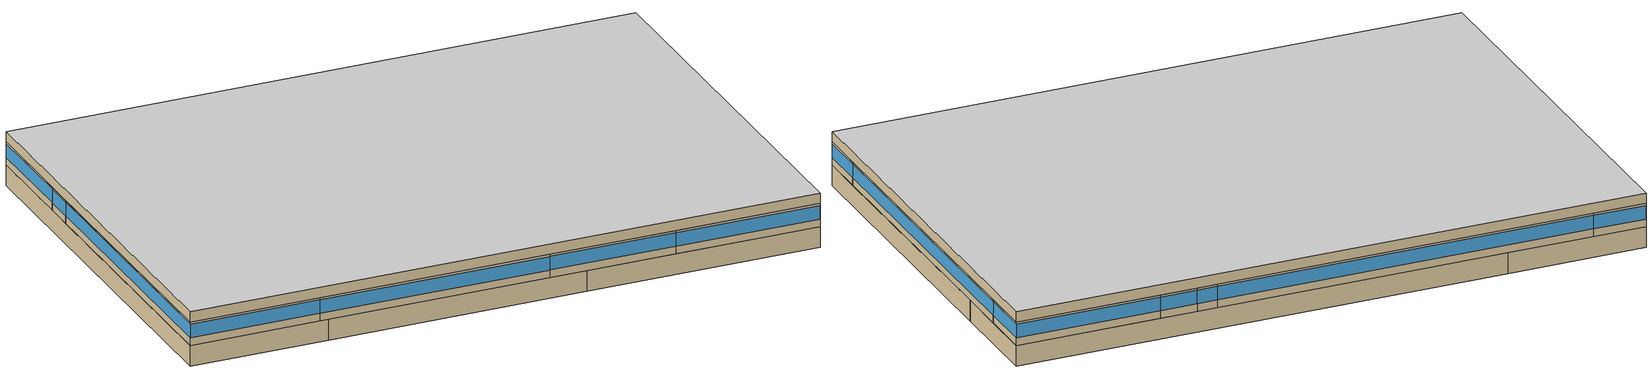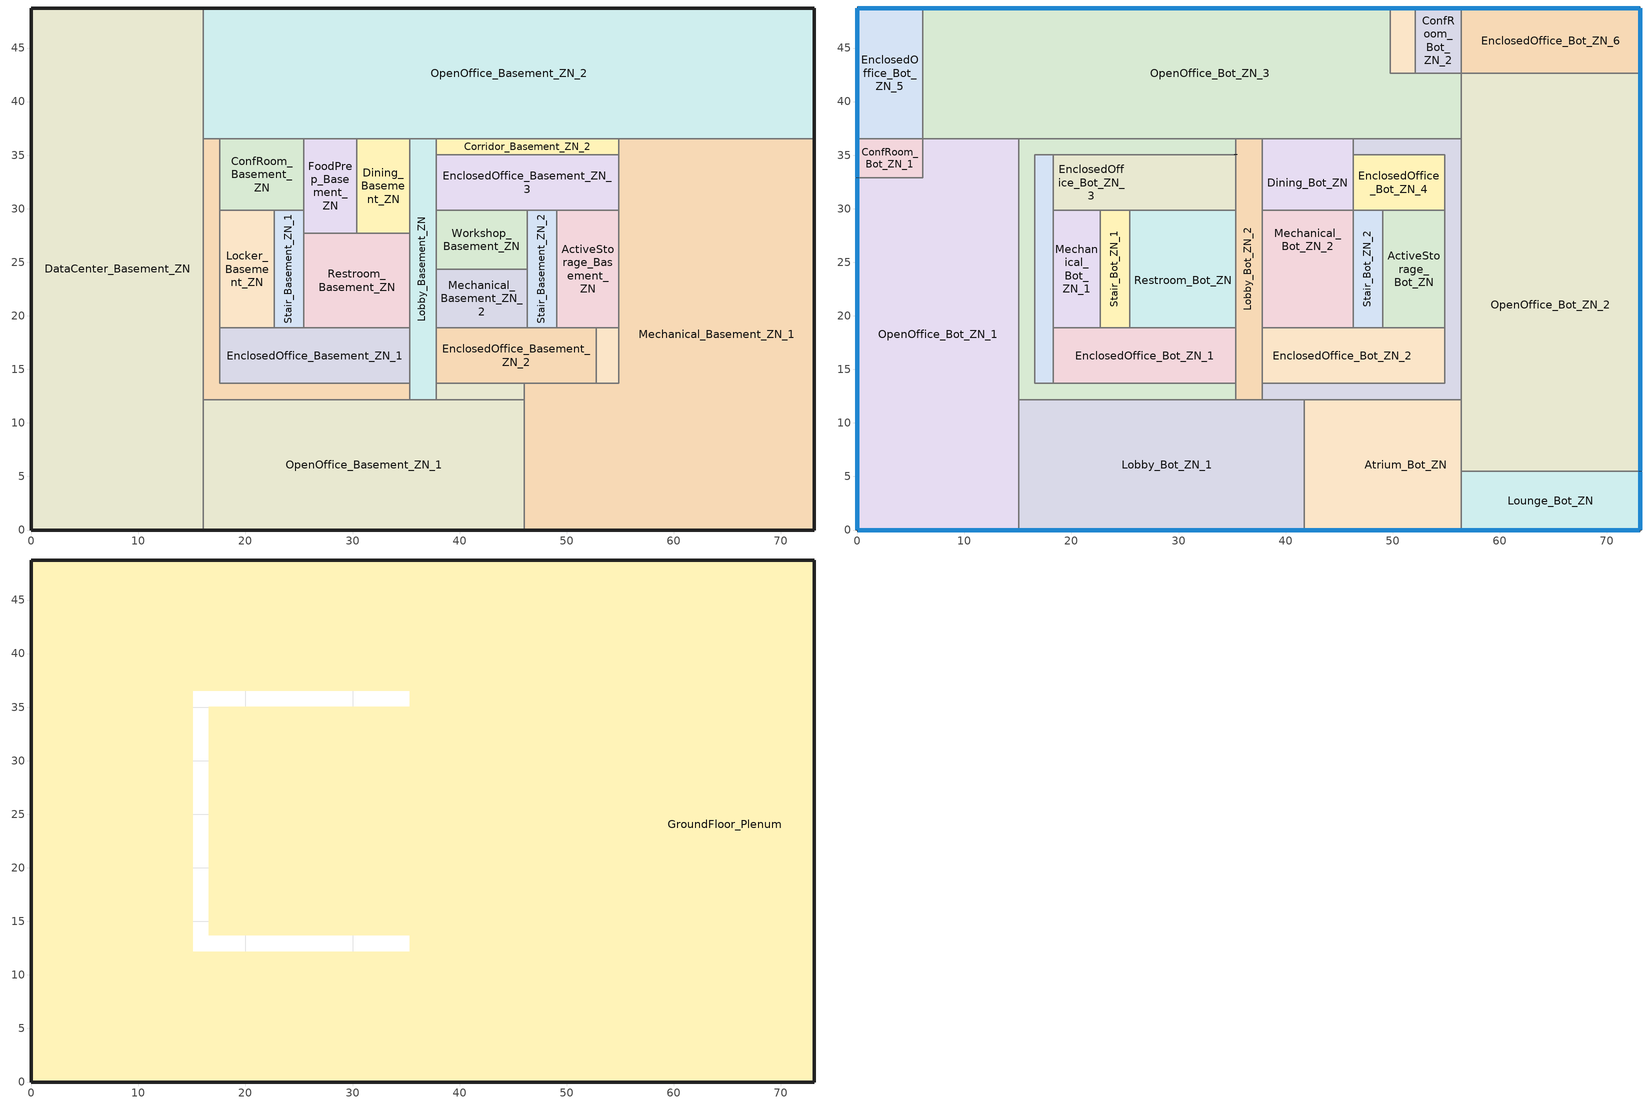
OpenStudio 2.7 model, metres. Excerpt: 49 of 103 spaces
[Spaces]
OpenOffice_Basement_ZN_1
 floor ground: 46.04,12.16 46.04,0 16.08,0 16.08,12.16 z-2.44
 wall othersidecoefficients: 16.08,0 46.04,0 z-2.44:0
 wall to DataCenter_Basement_ZN: 16.08,12.16 16.08,0 z-2.44:0
 wall to Corridor_Basement_ZN_1: 35.36,12.16 16.08,12.16 z-2.44:0
 wall to Mechanical_Basement_ZN_1: 46.04,0 46.04,12.16 z-2.44:0
 wall to Corridor_Basement_ZN_3: 46.04,12.16 37.8,12.16 z-2.44:0
 wall to Lobby_Basement_ZN: 37.8,12.16 35.36,12.16 z-2.44:0
Corridor_Basement_ZN_1
 floor ground: 17.6,36.55 17.6,13.69 35.36,13.69 35.36,12.16 16.08,12.16 16.08,36.55 z-2.44
 wall to OpenOffice_Basement_ZN_2: 17.6,36.55 16.08,36.55 z-2.44:0
 wall to DataCenter_Basement_ZN: 16.08,36.55 16.08,12.16 z-2.44:0
 wall to Lobby_Basement_ZN: 35.36,12.16 35.36,13.69 z-2.44:0
 wall to EnclosedOffice_Basement_ZN_1: 35.36,13.69 17.6,13.69 17.6,18.87 z-2.44:0
 wall to Locker_Basement_ZN: 17.6,18.87 17.6,29.84 z-2.44:0
 wall to ConfRoom_Basement_ZN: 17.6,29.84 17.6,36.55 z-2.44:0
EnclosedOffice_Basement_ZN_1
 floor ground: 35.36,18.87 35.36,13.69 17.6,13.69 17.6,18.87 z-2.44
 wall to Lobby_Basement_ZN: 35.36,13.69 35.36,18.87 z-2.44:0
 wall to Restroom_Basement_ZN: 35.36,18.87 25.45,18.87 z-2.44:0
 wall to Stair_Basement_ZN_1: 25.45,18.87 22.71,18.87 z-2.44:0
 wall to Locker_Basement_ZN: 22.71,18.87 17.6,18.87 z-2.44:0
Locker_Basement_ZN
 floor ground: 22.71,29.84 22.71,18.87 17.6,18.87 17.6,29.84 z-2.44
 wall to Stair_Basement_ZN_1: 22.71,18.87 22.71,29.84 z-2.44:0
 wall to ConfRoom_Basement_ZN: 22.71,29.84 17.6,29.84 z-2.44:0
ConfRoom_Basement_ZN
 floor ground: 25.45,36.55 25.45,29.84 17.6,29.84 17.6,36.55 z-2.44
 wall to OpenOffice_Basement_ZN_2: 25.45,36.55 17.6,36.55 z-2.44:0
 wall to FoodPrep_Basement_ZN: 25.45,29.84 25.45,36.55 z-2.44:0
 wall to Stair_Basement_ZN_1: 22.71,29.84 25.45,29.84 z-2.44:0
Stair_Basement_ZN_1
 floor ground: 25.45,29.84 25.45,18.87 22.71,18.87 22.71,29.84 z-2.44
 wall to FoodPrep_Basement_ZN: 25.45,27.71 25.45,29.84 z-2.44:0
 wall to Restroom_Basement_ZN: 25.45,18.87 25.45,27.71 z-2.44:0
Restroom_Basement_ZN
 floor ground: 35.36,27.71 35.36,18.87 25.45,18.87 25.45,27.71 z-2.44
 wall to FoodPrep_Basement_ZN: 30.4,27.71 25.45,27.71 z-2.44:0
 wall to Lobby_Basement_ZN: 35.36,18.87 35.36,27.71 z-2.44:0
 wall to Dining_Basement_ZN: 35.36,27.71 30.4,27.71 z-2.44:0
FoodPrep_Basement_ZN
 floor ground: 30.4,36.55 30.4,27.71 25.45,27.71 25.45,36.55 z-2.44
 wall to OpenOffice_Basement_ZN_2: 30.4,36.55 25.45,36.55 z-2.44:0
 wall to Dining_Basement_ZN: 30.4,27.71 30.4,36.55 z-2.44:0
Dining_Basement_ZN
 floor ground: 35.36,36.55 35.36,27.71 30.4,27.71 30.4,36.55 z-2.44
 wall to Lobby_Basement_ZN: 35.36,27.71 35.36,36.55 z-2.44:0
 wall to OpenOffice_Basement_ZN_2: 35.36,36.55 30.4,36.55 z-2.44:0
Lobby_Basement_ZN
 floor ground: 37.8,36.55 37.8,12.16 35.36,12.16 35.36,36.55 z-2.44
 wall to Corridor_Basement_ZN_2: 37.8,35.02 37.8,36.55 z-2.44:0
 wall to OpenOffice_Basement_ZN_2: 37.8,36.55 35.36,36.55 z-2.44:0
 wall to EnclosedOffice_Basement_ZN_3: 37.8,29.84 37.8,35.02 z-2.44:0
 wall to Mechanical_Basement_ZN_2: 37.8,18.87 37.8,24.35 z-2.44:0
 wall to Corridor_Basement_ZN_3: 37.8,12.16 37.8,13.69 z-2.44:0
 wall to EnclosedOffice_Basement_ZN_2: 37.8,13.69 37.8,18.87 z-2.44:0
 wall to Workshop_Basement_ZN: 37.8,24.35 37.8,29.84 z-2.44:0
Corridor_Basement_ZN_3
 floor ground: 46.04,13.69 46.04,12.16 37.8,12.16 37.8,13.69 z-2.44
 wall to Mechanical_Basement_ZN_1: 46.04,12.16 46.04,13.69 z-2.44:0
 wall to EnclosedOffice_Basement_ZN_2: 46.04,13.69 37.8,13.69 z-2.44:0
EnclosedOffice_Basement_ZN_2
 floor ground: 52.73,18.87 52.73,13.69 37.8,13.69 37.8,18.87 z-2.44
 wall to ActiveStorage_Basement_ZN: 52.73,18.87 49.07,18.87 z-2.44:0
 wall to Classroom_Basement_ZN: 52.73,13.69 52.73,18.87 z-2.44:0
 wall to Mechanical_Basement_ZN_1: 46.04,13.69 52.73,13.69 z-2.44:0
 wall to Stair_Basement_ZN_2: 49.07,18.87 46.33,18.87 z-2.44:0
 wall to Mechanical_Basement_ZN_2: 46.33,18.87 37.8,18.87 z-2.44:0
Mechanical_Basement_ZN_2
 floor ground: 46.33,24.35 46.33,18.87 37.8,18.87 37.8,24.35 z-2.44
 wall to Workshop_Basement_ZN: 46.33,24.35 37.8,24.35 z-2.44:0
 wall to Stair_Basement_ZN_2: 46.33,18.87 46.33,24.35 z-2.44:0
Classroom_Basement_ZN
 floor ground: 54.86,18.87 54.86,13.69 52.73,13.69 52.73,18.87 z-2.44
 wall to Mechanical_Basement_ZN_1: 52.73,13.69 54.86,13.69 54.86,18.87 z-2.44:0
 wall to ActiveStorage_Basement_ZN: 54.86,18.87 52.73,18.87 z-2.44:0
Workshop_Basement_ZN
 floor ground: 46.33,29.84 46.33,24.35 37.8,24.35 37.8,29.84 z-2.44
 wall to EnclosedOffice_Basement_ZN_3: 46.33,29.84 37.8,29.84 z-2.44:0
 wall to Stair_Basement_ZN_2: 46.33,24.35 46.33,29.84 z-2.44:0
Stair_Basement_ZN_2
 floor ground: 49.07,29.84 49.07,18.87 46.33,18.87 46.33,29.84 z-2.44
 wall to ActiveStorage_Basement_ZN: 49.07,18.87 49.07,29.84 z-2.44:0
 wall to EnclosedOffice_Basement_ZN_3: 49.07,29.84 46.33,29.84 z-2.44:0
ActiveStorage_Basement_ZN
 floor ground: 54.86,29.84 54.86,18.87 49.07,18.87 49.07,29.84 z-2.44
 wall to EnclosedOffice_Basement_ZN_3: 54.86,29.84 49.07,29.84 z-2.44:0
 wall to Mechanical_Basement_ZN_1: 54.86,18.87 54.86,29.84 z-2.44:0
EnclosedOffice_Basement_ZN_3
 floor ground: 54.86,35.02 54.86,29.84 37.8,29.84 37.8,35.02 z-2.44
 wall to Mechanical_Basement_ZN_1: 54.86,29.84 54.86,35.02 z-2.44:0
 wall to Corridor_Basement_ZN_2: 54.86,35.02 37.8,35.02 z-2.44:0
Corridor_Basement_ZN_2
 floor ground: 54.86,36.55 54.86,35.02 37.8,35.02 37.8,36.55 z-2.44
 wall to Mechanical_Basement_ZN_1: 54.86,35.02 54.86,36.55 z-2.44:0
 wall to OpenOffice_Basement_ZN_2: 54.86,36.55 37.8,36.55 z-2.44:0
OpenOffice_Basement_ZN_2
 floor ground: 73.11,48.74 73.11,36.55 16.08,36.55 16.08,48.74 z-2.44
 wall to DataCenter_Basement_ZN: 16.08,48.74 16.08,36.55 z-2.44:0
 wall othersidecoefficients: 73.11,36.55 73.11,48.74 16.08,48.74 z-2.44:0
 wall to Mechanical_Basement_ZN_1: 54.86,36.55 73.11,36.55 z-2.44:0
DataCenter_Basement_ZN
 floor ground: 16.08,48.74 16.08,0 0,0 0,48.74 z-2.44
 wall othersidecoefficients: 16.08,48.74 0,48.74 0,0 16.08,0 z-2.44:0
Mechanical_Basement_ZN_1
 floor ground: 73.11,36.55 73.11,0 46.04,0 46.04,13.69 54.86,13.69 54.86,36.55 z-2.44
 wall othersidecoefficients: 46.04,0 73.11,0 73.11,36.55 z-2.44:0
Lobby_Bot_ZN_1
 floor to DataCenter_Basement_ZN: 16.08,12.16 16.08,0 15.06,0 15.06,12.16 z0
 floor to OpenOffice_Basement_ZN_1: 41.76,12.16 41.76,0 16.08,0 16.08,12.16 z0
 wall outside: 15.06,0 41.76,0 z0:2.74
 wall to Lobby_Bot_ZN_2: 37.8,12.16 35.36,12.16 z0:2.74
 wall to OpenOffice_Bot_ZN_1: 15.06,12.16 15.06,0 z0:2.74
 wall to Atrium_Bot_ZN: 41.76,0 41.76,12.16 z0:2.74
 wall to Corridor_Bot_ZN_1: 35.36,12.16 15.06,12.16 z0:2.74
 wall to Corridor_Bot_ZN_2: 41.76,12.16 37.8,12.16 z0:2.74
 window: 15.08,0 41.73,0 z0.91:2.5
Atrium_Bot_ZN
 floor to Mechanical_Basement_ZN_1: 56.39,12.16 56.39,0 46.04,0 46.04,12.16 z0
 floor to OpenOffice_Basement_ZN_1: 46.04,12.16 46.04,0 41.76,0 41.76,12.16 z0
 wall outside: 41.76,0 56.39,0 z0:2.74
 wall to Corridor_Bot_ZN_2: 56.39,12.16 41.76,12.16 z0:2.74
 wall to OpenOffice_Bot_ZN_2: 56.39,5.49 56.39,12.16 z0:2.74
 wall to Lounge_Bot_ZN: 56.39,0 56.39,5.49 z0:2.74
 window: 41.78,0 56.36,0 z0.91:2.5
Corridor_Bot_ZN_1
 floor to Dining_Basement_ZN: 35.36,36.55 35.36,35.02 30.4,35.02 30.4,36.55 z0
 floor to FoodPrep_Basement_ZN: 30.4,36.55 30.4,35.02 25.45,35.02 25.45,36.55 z0
 floor to DataCenter_Basement_ZN: 16.08,36.55 16.08,12.16 15.06,12.16 15.06,36.55 z0
 floor to ConfRoom_Basement_ZN: 25.45,36.55 25.45,35.02 17.6,35.02 17.6,36.55 z0
 floor to Corridor_Basement_ZN_1: 17.6,36.55 17.6,35.02 16.58,35.02 16.58,13.69 35.36,13.69 35.36,12.16 16.08,12.16 16.08,36.55 z0
 wall to Lobby_Bot_ZN_2: 35.36,35.02 35.36,36.55 / 35.36,12.16 35.36,13.69 z0:2.74
 wall to OpenOffice_Bot_ZN_3: 35.36,36.55 15.06,36.55 z0:2.74
 wall to OpenOffice_Bot_ZN_1: 15.06,36.55 15.06,12.16 z0:2.74
 wall to Datacenter_Bot_ZN: 18.29,13.69 16.58,13.69 16.58,35.02 18.29,35.02 z0:2.74
 wall to EnclosedOffice_Bot_ZN_3: 18.29,35.02 35.36,35.02 z0:2.74
 wall to EnclosedOffice_Bot_ZN_1: 35.36,13.69 18.29,13.69 z0:2.74
 ceiling to GroundFloor_Plenum: 35.36,12.16 35.36,13.69 16.58,13.69 16.58,35.02 35.36,35.02 35.36,36.55 15.06,36.55 15.06,12.16 z2.74
Datacenter_Bot_ZN
 floor to Locker_Basement_ZN: 18.29,29.84 18.29,18.87 17.6,18.87 17.6,29.84 z0
 floor to ConfRoom_Basement_ZN: 18.29,35.02 18.29,29.84 17.6,29.84 17.6,35.02 z0
 floor to EnclosedOffice_Basement_ZN_1: 18.29,18.87 18.29,13.69 17.6,13.69 17.6,18.87 z0
 floor to Corridor_Basement_ZN_1: 17.6,35.02 17.6,13.69 16.58,13.69 16.58,35.02 z0
 wall to EnclosedOffice_Bot_ZN_1: 18.29,13.69 18.29,18.87 z0:2.74
 wall to EnclosedOffice_Bot_ZN_3: 18.29,29.84 18.29,35.02 z0:2.74
 wall to Mechanical_Bot_ZN_1: 18.29,18.87 18.29,29.84 z0:2.74
EnclosedOffice_Bot_ZN_1
 floor to EnclosedOffice_Basement_ZN_1: 35.36,18.87 35.36,13.69 18.29,13.69 18.29,18.87 z0
 wall to Lobby_Bot_ZN_2: 35.36,13.69 35.36,18.87 z0:2.74
 wall to Stair_Bot_ZN_1: 25.45,18.87 22.71,18.87 z0:2.74
 wall to Mechanical_Bot_ZN_1: 22.71,18.87 18.29,18.87 z0:2.74
 wall to Restroom_Bot_ZN: 35.36,18.87 25.45,18.87 z0:2.74
Mechanical_Bot_ZN_1
 floor to Locker_Basement_ZN: 22.71,29.84 22.71,18.87 18.29,18.87 18.29,29.84 z0
 wall to Stair_Bot_ZN_1: 22.71,18.87 22.71,29.84 z0:2.74
 wall to EnclosedOffice_Bot_ZN_3: 22.71,29.84 18.29,29.84 z0:2.74
Stair_Bot_ZN_1
 floor to Stair_Basement_ZN_1: 25.45,29.84 25.45,18.87 22.71,18.87 22.71,29.84 z0
 wall to Restroom_Bot_ZN: 25.45,18.87 25.45,29.84 z0:2.74
 wall to EnclosedOffice_Bot_ZN_3: 25.45,29.84 22.71,29.84 z0:2.74
Restroom_Bot_ZN
 floor to Restroom_Basement_ZN: 35.36,27.71 35.36,18.87 25.45,18.87 25.45,27.71 z0
 floor to Dining_Basement_ZN: 35.36,29.84 35.36,27.71 30.4,27.71 30.4,29.84 z0
 floor to FoodPrep_Basement_ZN: 30.4,29.84 30.4,27.71 25.45,27.71 25.45,29.84 z0
 wall to EnclosedOffice_Bot_ZN_3: 35.36,29.84 25.45,29.84 z0:2.74
 wall to Lobby_Bot_ZN_2: 35.36,18.87 35.36,29.84 z0:2.74
EnclosedOffice_Bot_ZN_3
 floor to FoodPrep_Basement_ZN: 30.4,35.02 30.4,29.84 25.45,29.84 25.45,35.02 z0
 floor to ConfRoom_Basement_ZN: 25.45,35.02 25.45,29.84 18.29,29.84 18.29,35.02 z0
 floor to Dining_Basement_ZN: 35.36,35.02 35.36,29.84 30.4,29.84 30.4,35.02 z0
 wall to Lobby_Bot_ZN_2: 35.36,29.84 35.36,35.02 z0:2.74
Lobby_Bot_ZN_2
 floor to Lobby_Basement_ZN: 37.8,36.55 37.8,12.16 35.36,12.16 35.36,36.55 z0
 wall outside: 35.36,35.07 35.36,35.02 z0:2.74
 wall to Corridor_Bot_ZN_2: 37.8,12.16 37.8,13.69 z0:2.74
 wall to OpenOffice_Bot_ZN_3: 37.8,36.55 35.36,36.55 z0:2.74
 wall to Dining_Bot_ZN: 37.8,29.84 37.8,36.55 z0:2.74
 wall to EnclosedOffice_Bot_ZN_2: 37.8,13.69 37.8,18.87 z0:2.74
 wall to Mechanical_Bot_ZN_2: 37.8,18.87 37.8,29.84 z0:2.74
Corridor_Bot_ZN_2
 floor to Mechanical_Basement_ZN_1: 56.39,36.55 56.39,12.16 46.04,12.16 46.04,13.69 54.86,13.69 54.86,36.55 z0
 floor to Corridor_Basement_ZN_3: 46.04,13.69 46.04,12.16 37.8,12.16 37.8,13.69 z0
 floor to Corridor_Basement_ZN_2: 54.86,36.55 54.86,35.02 46.33,35.02 46.33,36.55 z0
 wall to OpenOffice_Bot_ZN_2: 56.39,12.16 56.39,36.55 z0:2.74
 wall to OpenOffice_Bot_ZN_3: 56.39,36.55 46.33,36.55 z0:2.74
 wall to ActiveStorage_Bot_ZN: 54.86,29.84 54.86,18.87 z0:2.74
 wall to Dining_Bot_ZN: 46.33,36.55 46.33,35.02 z0:2.74
 wall to EnclosedOffice_Bot_ZN_4: 46.33,35.02 54.86,35.02 54.86,29.84 z0:2.74
 wall to EnclosedOffice_Bot_ZN_2: 54.86,18.87 54.86,13.69 37.8,13.69 z0:2.74
EnclosedOffice_Bot_ZN_2
 floor to EnclosedOffice_Basement_ZN_2: 52.73,18.87 52.73,13.69 37.8,13.69 37.8,18.87 z0
 floor to Classroom_Basement_ZN: 54.86,18.87 54.86,13.69 52.73,13.69 52.73,18.87 z0
 wall to Mechanical_Bot_ZN_2: 46.33,18.87 37.8,18.87 z0:2.74
 wall to Stair_Bot_ZN_2: 49.07,18.87 46.33,18.87 z0:2.74
 wall to ActiveStorage_Bot_ZN: 54.86,18.87 49.07,18.87 z0:2.74
ActiveStorage_Bot_ZN
 floor to ActiveStorage_Basement_ZN: 54.86,29.84 54.86,18.87 49.07,18.87 49.07,29.84 z0
 wall to EnclosedOffice_Bot_ZN_4: 54.86,29.84 49.07,29.84 z0:2.74
 wall to Stair_Bot_ZN_2: 49.07,29.84 49.07,18.87 z0:2.74
Stair_Bot_ZN_2
 floor to Stair_Basement_ZN_2: 49.07,29.84 49.07,18.87 46.33,18.87 46.33,29.84 z0
 wall to EnclosedOffice_Bot_ZN_4: 49.07,29.84 46.33,29.84 z0:2.74
 wall to Mechanical_Bot_ZN_2: 46.33,29.84 46.33,18.87 z0:2.74
Mechanical_Bot_ZN_2
 floor to Workshop_Basement_ZN: 46.33,29.84 46.33,24.35 37.8,24.35 37.8,29.84 z0
 floor to Mechanical_Basement_ZN_2: 46.33,24.35 46.33,18.87 37.8,18.87 37.8,24.35 z0
 wall to Dining_Bot_ZN: 46.33,29.84 37.8,29.84 z0:2.74
Dining_Bot_ZN
 floor to EnclosedOffice_Basement_ZN_3: 46.33,35.02 46.33,29.84 37.8,29.84 37.8,35.02 z0
 floor to Corridor_Basement_ZN_2: 46.33,36.55 46.33,35.02 37.8,35.02 37.8,36.55 z0
 wall to EnclosedOffice_Bot_ZN_4: 46.33,29.84 46.33,35.02 z0:2.74
 wall to OpenOffice_Bot_ZN_3: 46.33,36.55 37.8,36.55 z0:2.74
EnclosedOffice_Bot_ZN_4
 floor to EnclosedOffice_Basement_ZN_3: 54.86,35.02 54.86,29.84 46.33,29.84 46.33,35.02 z0
Lounge_Bot_ZN
 floor to Mechanical_Basement_ZN_1: 73.11,5.49 73.11,0 56.39,0 56.39,5.49 z0
 wall outside: 56.39,0 73.11,0 73.11,5.49 z0:2.74
 wall to OpenOffice_Bot_ZN_2: 73.11,5.49 56.39,5.49 z0:2.74
 window: 56.41,0 73.08,0 / 73.11,0.03 73.11,5.46 z0.91:2.5
OpenOffice_Bot_ZN_2
 floor to OpenOffice_Basement_ZN_2: 73.11,42.64 73.11,36.55 56.39,36.55 56.39,42.64 z0
 floor to Mechanical_Basement_ZN_1: 73.11,36.55 73.11,5.49 56.39,5.49 56.39,36.55 z0
 wall outside: 73.11,5.49 73.11,42.64 z0:2.74
 wall to EnclosedOffice_Bot_ZN_6: 73.11,42.64 56.39,42.64 z0:2.74
 wall to OpenOffice_Bot_ZN_3: 56.39,42.64 56.39,36.55 z0:2.74
 window: 73.11,5.51 73.11,42.62 z0.91:2.5
EnclosedOffice_Bot_ZN_6
 floor to OpenOffice_Basement_ZN_2: 73.11,48.74 73.11,42.64 56.39,42.64 56.39,48.74 z0
 wall outside: 73.11,42.64 73.11,48.74 56.39,48.74 z0:2.74
 wall to ConfRoom_Bot_ZN_2: 56.39,48.74 56.39,42.64 z0:2.74
 window: 73.08,48.74 56.41,48.74 / 73.11,42.67 73.11,48.71 z0.91:2.5
ConfRoom_Bot_ZN_2
 floor to OpenOffice_Basement_ZN_2: 56.39,48.74 56.39,42.64 52.12,42.64 52.12,48.74 z0
 wall outside: 56.39,48.74 52.12,48.74 z0:2.74
 wall to Classroom_Bot_ZN: 52.12,48.74 52.12,42.64 z0:2.74
 wall to OpenOffice_Bot_ZN_3: 52.12,42.64 56.39,42.64 z0:2.74
 window: 56.36,48.74 52.15,48.74 z0.91:2.5
Classroom_Bot_ZN
 floor to OpenOffice_Basement_ZN_2: 52.12,48.74 52.12,42.64 49.77,42.64 49.77,48.74 z0
 wall outside: 52.12,48.74 49.77,48.74 z0:2.74
 wall to OpenOffice_Bot_ZN_3: 49.77,48.74 49.77,42.64 52.12,42.64 z0:2.74
 window: 52.1,48.74 49.8,48.74 z0.91:2.5
OpenOffice_Bot_ZN_3
 floor to OpenOffice_Basement_ZN_2: 49.77,48.74 49.77,42.64 56.39,42.64 56.39,36.55 16.08,36.55 16.08,48.74 z0
 floor to DataCenter_Basement_ZN: 16.08,48.74 16.08,36.55 6.1,36.55 6.1,48.74 z0
 wall outside: 49.77,48.74 6.1,48.74 z0:2.74
 wall to EnclosedOffice_Bot_ZN_5: 6.1,48.74 6.1,36.55 z0:2.74
 wall to OpenOffice_Bot_ZN_1: 6.1,36.55 15.06,36.55 z0:2.74
 window: 49.75,48.74 6.12,48.74 z0.91:2.5
EnclosedOffice_Bot_ZN_5
 floor to DataCenter_Basement_ZN: 6.1,48.74 6.1,36.55 0,36.55 0,48.74 z0
 wall outside: 6.1,48.74 0,48.74 0,36.55 z0:2.74
 wall to ConfRoom_Bot_ZN_1: 0,36.55 6.1,36.55 z0:2.74
 window: 6.07,48.74 0.03,48.74 / 0,48.71 0,36.57 z0.91:2.5
ConfRoom_Bot_ZN_1
 floor to DataCenter_Basement_ZN: 6.1,36.55 6.1,32.89 0,32.89 0,36.55 z0
 wall outside: 0,36.55 0,32.89 z0:2.74
 wall to OpenOffice_Bot_ZN_1: 0,32.89 6.1,32.89 6.1,36.55 z0:2.74
 window: 0,36.52 0,32.91 z0.91:2.5
OpenOffice_Bot_ZN_1
 floor to DataCenter_Basement_ZN: 15.06,36.55 15.06,0 0,0 0,32.89 6.1,32.89 6.1,36.55 z0
 wall outside: 0,32.89 0,0 15.06,0 z0:2.74
 window: 0.03,0 15.03,0 / 0,32.86 0,0.03 z0.91:2.5
GroundFloor_Plenum
 floor to Atrium_Bot_ZN: 56.39,12.16 56.39,0 41.76,0 41.76,12.16 z2.74
 floor to EnclosedOffice_Bot_ZN_6: 73.11,48.74 73.11,42.64 56.39,42.64 56.39,48.74 z2.74
 floor to Lobby_Bot_ZN_1: 41.76,12.16 41.76,0 15.06,0 15.06,12.16 z2.74
 floor to ConfRoom_Bot_ZN_2: 56.39,48.74 56.39,42.64 52.12,42.64 52.12,48.74 z2.74
 floor to Datacenter_Bot_ZN: 18.29,35.02 18.29,13.69 16.58,13.69 16.58,35.02 z2.74
 floor to EnclosedOffice_Bot_ZN_5: 6.1,48.74 6.1,36.55 0,36.55 0,48.74 z2.74
 floor to OpenOffice_Bot_ZN_1: 15.06,36.55 15.06,0 0,0 0,32.89 6.1,32.89 6.1,36.55 z2.74
 floor to Dining_Bot_ZN: 46.33,36.55 46.33,29.84 37.8,29.84 37.8,36.55 z2.74
 floor to Corridor_Bot_ZN_2: 56.39,36.55 56.39,12.16 37.8,12.16 37.8,13.69 54.86,13.69 54.86,35.02 46.33,35.02 46.33,36.55 z2.74
 floor to EnclosedOffice_Bot_ZN_3: 35.36,35.02 35.36,29.84 18.29,29.84 18.29,35.02 z2.74
 floor to Lounge_Bot_ZN: 73.11,5.49 73.11,0 56.39,0 56.39,5.49 z2.74
 floor to Lobby_Bot_ZN_2: 37.8,36.55 37.8,12.16 35.36,12.16 35.36,36.55 z2.74
 floor to Classroom_Bot_ZN: 52.12,48.74 52.12,42.64 49.77,42.64 49.77,48.74 z2.74
 floor to EnclosedOffice_Bot_ZN_1: 35.36,18.87 35.36,13.69 18.29,13.69 18.29,18.87 z2.74
 floor to EnclosedOffice_Bot_ZN_4: 54.86,35.02 54.86,29.84 46.33,29.84 46.33,35.02 z2.74
 floor to ActiveStorage_Bot_ZN: 54.86,29.84 54.86,18.87 49.07,18.87 49.07,29.84 z2.74
 floor to ConfRoom_Bot_ZN_1: 6.1,36.55 6.1,32.89 0,32.89 0,36.55 z2.74
 floor to EnclosedOffice_Bot_ZN_2: 54.86,18.87 54.86,13.69 37.8,13.69 37.8,18.87 z2.74
 floor to Restroom_Bot_ZN: 35.36,29.84 35.36,18.87 25.45,18.87 25.45,29.84 z2.74
 floor to Stair_Bot_ZN_2: 49.07,29.84 49.07,18.87 46.33,18.87 46.33,29.84 z2.74
 floor to Mechanical_Bot_ZN_1: 22.71,29.84 22.71,18.87 18.29,18.87 18.29,29.84 z2.74
 floor to Stair_Bot_ZN_1: 25.45,29.84 25.45,18.87 22.71,18.87 22.71,29.84 z2.74
 floor to Mechanical_Bot_ZN_2: 46.33,29.84 46.33,18.87 37.8,18.87 37.8,29.84 z2.74
 floor to OpenOffice_Bot_ZN_3: 49.77,48.74 49.77,42.64 56.39,42.64 56.39,36.55 6.1,36.55 6.1,48.74 z2.74
 floor to OpenOffice_Bot_ZN_2: 73.11,42.64 73.11,5.49 56.39,5.49 56.39,42.64 z2.74
 wall outside: 0,48.74 0,0 73.11,0 73.11,48.74 0,48.74 z2.74:3.96
 ceiling adiabatic: 73.11,0 73.11,48.74 0,48.74 0,0 z3.96
[Site]
Chicago Ohare Intl Ap_IL_USA Design_Conditions: Latitude {deg}=41.98; Longitude {deg}=-87.92; Time Zone {hr}=-6; Elevation {m}=201; Terrain=City
[Building]
Large Office Spaces Added: North Axis {deg}=0; Standards Number of Stories=13; Standards Number of Above Ground Stories=12
[ClimateZones]
Climate Zone Institution Name 1=ASHRAE; Climate Zone Document Name 1=ANSI/ASHRAE Standard 169; Climate Zone Document Year 1=2006; Climate Zone Institution Name 2=CEC; Climate Zone Document Name 2=California Climate Zone Descriptions; Climate Zone Document Year 2=1995
[Space]
Name | Space Type | Building Story | Thermal Zone | Part of Total Floor Area
OpenOffice_Basement_ZN_1 | OpenOffice | Basement Story 0 | Thermal Zone: OpenOffice_Basement_ZN_1
Corridor_Basement_ZN_1 | Corridor | Basement Story 0 | Thermal Zone: Corridor_Basement_ZN_1
EnclosedOffice_Basement_ZN_1 | ClosedOffice | Basement Story 0 | Thermal Zone: EnclosedOffice_Basement_ZN_1
Locker_Basement_ZN | BreakRoom | Basement Story 0 | Thermal Zone: Locker_Basement_ZN
ConfRoom_Basement_ZN | Conference | Basement Story 0 | Thermal Zone: ConfRoom_Basement_ZN
Stair_Basement_ZN_1 | Stair | Basement Story 0 | Thermal Zone: Stair_Basement_ZN_1
Restroom_Basement_ZN | Restroom | Basement Story 0 | Thermal Zone: Restroom_Basement_ZN
FoodPrep_Basement_ZN | BreakRoom | Basement Story 0 | Thermal Zone: FoodPrep_Basement_ZN
Dining_Basement_ZN | Dining | Basement Story 0 | Thermal Zone: Dining_Basement_ZN
Lobby_Basement_ZN | Lobby | Basement Story 0 | Thermal Zone: Lobby_Basement_ZN
Corridor_Basement_ZN_3 | Corridor | Basement Story 0 | Thermal Zone: Corridor_Basement_ZN_3
EnclosedOffice_Basement_ZN_2 | ClosedOffice | Basement Story 0 | Thermal Zone: EnclosedOffice_Basement_ZN_2
Mechanical_Basement_ZN_2 | Elec/MechRoom | Basement Story 0 | Thermal Zone: Mechanical_Basement_ZN_2
Classroom_Basement_ZN | Classroom | Basement Story 0 | Thermal Zone: Classroom_Basement_ZN
Workshop_Basement_ZN | BreakRoom | Basement Story 0 | Thermal Zone: Workshop_Basement_ZN
Stair_Basement_ZN_2 | Stair | Basement Story 0 | Thermal Zone: Stair_Basement_ZN_2
ActiveStorage_Basement_ZN | Storage | Basement Story 0 | Thermal Zone: ActiveStorage_Basement_ZN
EnclosedOffice_Basement_ZN_3 | ClosedOffice | Basement Story 0 | Thermal Zone: EnclosedOffice_Basement_ZN_3
Corridor_Basement_ZN_2 | Corridor | Basement Story 0 | Thermal Zone: Corridor_Basement_ZN_2
OpenOffice_Basement_ZN_2 | OpenOffice | Basement Story 0 | Thermal Zone: OpenOffice_Basement_ZN_2
DataCenter_Basement_ZN | OfficeLarge Main Data Center | Basement Story 0 | Thermal Zone: DataCenter_Basement_ZN
Lobby_Bot_ZN_1 | Lobby | Building Story 1 | Thermal Zone: Lobby_Bot_ZN_1
Atrium_Bot_ZN | Lobby | Building Story 1 | Thermal Zone: Atrium_Bot_ZN
Corridor_Bot_ZN_1 | Corridor | Building Story 1 | Thermal Zone: Corridor_Bot_ZN_1
Datacenter_Bot_ZN | OfficeLarge Data Center | Building Story 1 | Thermal Zone: Datacenter_Bot_ZN
EnclosedOffice_Bot_ZN_1 | ClosedOffice | Building Story 1 | Thermal Zone: EnclosedOffice_Bot_ZN_1
Mechanical_Bot_ZN_1 | Elec/MechRoom | Building Story 1 | Thermal Zone: Mechanical_Bot_ZN_1
Stair_Bot_ZN_1 | Stair | Building Story 1 | Thermal Zone: Stair_Bot_ZN_1
Restroom_Bot_ZN | Restroom | Building Story 1 | Thermal Zone: Restroom_Bot_ZN
EnclosedOffice_Bot_ZN_3 | ClosedOffice | Building Story 1 | Thermal Zone: EnclosedOffice_Bot_ZN_3
Lobby_Bot_ZN_2 | Lobby | Building Story 1 | Thermal Zone: Lobby_Bot_ZN_2
Corridor_Bot_ZN_2 | Corridor | Building Story 1 | Thermal Zone: Corridor_Bot_ZN_2
EnclosedOffice_Bot_ZN_2 | ClosedOffice | Building Story 1 | Thermal Zone: EnclosedOffice_Bot_ZN_2
ActiveStorage_Bot_ZN | Storage | Building Story 1 | Thermal Zone: ActiveStorage_Bot_ZN
Stair_Bot_ZN_2 | Stair | Building Story 1 | Thermal Zone: Stair_Bot_ZN_2
Mechanical_Bot_ZN_2 | Elec/MechRoom | Building Story 1 | Thermal Zone: Mechanical_Bot_ZN_2
Dining_Bot_ZN | Dining | Building Story 1 | Thermal Zone: Dining_Bot_ZN
EnclosedOffice_Bot_ZN_4 | ClosedOffice | Building Story 1 | Thermal Zone: EnclosedOffice_Bot_ZN_4
Lounge_Bot_ZN | BreakRoom | Building Story 1 | Thermal Zone: Lounge_Bot_ZN
OpenOffice_Bot_ZN_2 | OpenOffice | Building Story 1 | Thermal Zone: OpenOffice_Bot_ZN_2
EnclosedOffice_Bot_ZN_6 | ClosedOffice | Building Story 1 | Thermal Zone: EnclosedOffice_Bot_ZN_6
ConfRoom_Bot_ZN_2 | Conference | Building Story 1 | Thermal Zone: ConfRoom_Bot_ZN_2
Classroom_Bot_ZN | Classroom | Building Story 1 | Thermal Zone: Classroom_Bot_ZN
OpenOffice_Bot_ZN_3 | OpenOffice | Building Story 1 | Thermal Zone: OpenOffice_Bot_ZN_3
EnclosedOffice_Bot_ZN_5 | ClosedOffice | Building Story 1 | Thermal Zone: EnclosedOffice_Bot_ZN_5
ConfRoom_Bot_ZN_1 | Conference | Building Story 1 | Thermal Zone: ConfRoom_Bot_ZN_1
OpenOffice_Bot_ZN_1 | OpenOffice | Building Story 1 | Thermal Zone: OpenOffice_Bot_ZN_1
Mechanical_Basement_ZN_1 | Elec/MechRoom | Basement Story 0 | Thermal Zone: Mechanical_Basement_ZN_1
GroundFloor_Plenum |  |  | Thermal Zone: BotFloor_Plenum | No
[SpaceType] Standards Building Type=Office
Name | Standards Space Type
OpenOffice; ClosedOffice | office
Elec/MechRoom | electrical/mechanical
Corridor | corridor
Restroom | restroom
Lobby | lobby
Stair | stairwell
Dining | dining
Conference | conference/meeting/multipurpose
Storage | storage
Classroom | classroom/lecture/training
BreakRoom | lounge/breakroom
OfficeLarge Data Center | datacenter/low ite
OfficeLarge Main Data Center | datacenter/high ite
[ThermalZone] Use Ideal Air Loads=No
Thermal Zone: Dining_Basement_ZN; Thermal Zone: FoodPrep_Basement_ZN; Thermal Zone: OpenOffice_Basement_ZN_1; Thermal Zone: Locker_Basement_ZN; Thermal Zone: Corridor_Basement_ZN_1; Thermal Zone: EnclosedOffice_Basement_ZN_1; Thermal Zone: Lobby_Bot_ZN_2; Thermal Zone: ConfRoom_Basement_ZN; Thermal Zone: OpenOffice_Bot_ZN_3; Thermal Zone: Stair_Basement_ZN_1; Thermal Zone: Restroom_Basement_ZN; Thermal Zone: BotFloor_Plenum; Thermal Zone: Corridor_Bot_ZN_2; Thermal Zone: EnclosedOffice_Bot_ZN_1; Thermal Zone: Lobby_Basement_ZN; Thermal Zone: Datacenter_Bot_ZN; Thermal Zone: Mechanical_Basement_ZN_2; Thermal Zone: Corridor_Basement_ZN_3; Thermal Zone: EnclosedOffice_Basement_ZN_2; Thermal Zone: Classroom_Basement_ZN; Thermal Zone: Workshop_Basement_ZN; Thermal Zone: Stair_Basement_ZN_2; Thermal Zone: OpenOffice_Basement_ZN_2; Thermal Zone: ActiveStorage_Basement_ZN; Thermal Zone: EnclosedOffice_Basement_ZN_3; Thermal Zone: Corridor_Basement_ZN_2; Thermal Zone: DataCenter_Basement_ZN; Thermal Zone: Lobby_Bot_ZN_1; Thermal Zone: Atrium_Bot_ZN; Thermal Zone: Stair_Bot_ZN_1; Thermal Zone: Corridor_Bot_ZN_1; Thermal Zone: Mechanical_Bot_ZN_1; Thermal Zone: Restroom_Bot_ZN; Thermal Zone: EnclosedOffice_Bot_ZN_3; Thermal Zone: Lounge_Bot_ZN; Thermal Zone: EnclosedOffice_Bot_ZN_2; Thermal Zone: ActiveStorage_Bot_ZN; Thermal Zone: Stair_Bot_ZN_2; Thermal Zone: Mechanical_Bot_ZN_2; Thermal Zone: Dining_Bot_ZN; Thermal Zone: ConfRoom_Bot_ZN_2; Thermal Zone: EnclosedOffice_Bot_ZN_4; Thermal Zone: OpenOffice_Bot_ZN_2; Thermal Zone: EnclosedOffice_Bot_ZN_6; Thermal Zone: Mechanical_Basement_ZN_1; Thermal Zone: ConfRoom_Bot_ZN_1; Thermal Zone: Classroom_Bot_ZN; Thermal Zone: EnclosedOffice_Bot_ZN_5; Thermal Zone: OpenOffice_Bot_ZN_1
[Sizing:Zone] Zone Cooling Design Supply Air Temperature Input Method=SupplyAirTemperature; Zone Cooling Design Supply Air Temperature {C}=14; Zone Cooling Design Supply Air Temperature Difference {deltaC}=11.11; Zone Heating Design Supply Air Temperature Input Method=SupplyAirTemperature; Zone Heating Design Supply Air Temperature {C}=40; Zone Heating Design Supply Air Temperature Difference {deltaC}=11.11; Zone Cooling Design Supply Air Humidity Ratio {kg-H2O/kg-air}=0.0085; Zone Heating Design Supply Air Humidity Ratio {kg-H2O/kg-air}=0.008; Cooling Design Air Flow Method=DesignDay; Heating Design Air Flow Method=DesignDay; Account for Dedicated Outdoor Air System=No; Dedicated Outdoor Air System Control Strategy=NeutralSupplyAir; Dedicated Outdoor Air Low Setpoint Temperature for Design {C}=autosize; Dedicated Outdoor Air High Setpoint Temperature for Design {C}=autosize
Thermal Zone: Corridor_Mid_ZN_1; Thermal Zone: Dining_Basement_ZN; Thermal Zone: FoodPrep_Basement_ZN; Thermal Zone: OpenOffice_Basement_ZN_1; Thermal Zone: EnclosedOffice_Mid_ZN_7; Thermal Zone: Locker_Basement_ZN; Thermal Zone: Corridor_Basement_ZN_1; Thermal Zone: ActiveStorage_Top_ZN; Thermal Zone: Stair_Mid_ZN_1; Thermal Zone: EnclosedOffice_Basement_ZN_1; Thermal Zone: Lobby_Bot_ZN_2; Thermal Zone: ConfRoom_Basement_ZN; Thermal Zone: OpenOffice_Bot_ZN_3; Thermal Zone: Stair_Basement_ZN_1; Thermal Zone: Restroom_Basement_ZN; Thermal Zone: BotFloor_Plenum; Thermal Zone: Corridor_Bot_ZN_2; Thermal Zone: EnclosedOffice_Bot_ZN_1; Thermal Zone: Lobby_Basement_ZN; Thermal Zone: Datacenter_Bot_ZN; Thermal Zone: Mechanical_Basement_ZN_2; Thermal Zone: Corridor_Basement_ZN_3; Thermal Zone: Mechanical_Mid_ZN_2; Thermal Zone: EnclosedOffice_Basement_ZN_2; Thermal Zone: Dining_Mid_ZN; Thermal Zone: Stair_Mid_ZN_2; Thermal Zone: Classroom_Basement_ZN; Thermal Zone: Mechanical_Mid_ZN_1; Thermal Zone: Workshop_Basement_ZN; Thermal Zone: Stair_Basement_ZN_2; Thermal Zone: OpenOffice_Basement_ZN_2; Thermal Zone: ActiveStorage_Basement_ZN; Thermal Zone: EnclosedOffice_Basement_ZN_3; Thermal Zone: Corridor_Basement_ZN_2; Thermal Zone: DataCenter_Basement_ZN; Thermal Zone: Corridor_Mid_ZN_2; Thermal Zone: Lobby_Bot_ZN_1; Thermal Zone: Atrium_Bot_ZN; Thermal Zone: Stair_Bot_ZN_1; Thermal Zone: Corridor_Bot_ZN_1; Thermal Zone: Mechanical_Bot_ZN_1; Thermal Zone: EnclosedOffice_Mid_ZN_4; Thermal Zone: Restroom_Bot_ZN; Thermal Zone: EnclosedOffice_Bot_ZN_3; Thermal Zone: Lounge_Bot_ZN; Thermal Zone: EnclosedOffice_Mid_ZN_1; Thermal Zone: EnclosedOffice_Bot_ZN_2; Thermal Zone: ActiveStorage_Bot_ZN; Thermal Zone: Datacenter_Mid_ZN; Thermal Zone: Stair_Bot_ZN_2; Thermal Zone: Mechanical_Bot_ZN_2; Thermal Zone: Dining_Bot_ZN; Thermal Zone: EnclosedOffice_Mid_ZN_2; Thermal Zone: ConfRoom_Bot_ZN_2; Thermal Zone: EnclosedOffice_Bot_ZN_4; Thermal Zone: OpenOffice_Bot_ZN_2; Thermal Zone: EnclosedOffice_Bot_ZN_6; Thermal Zone: ActiveStorage_Mid_ZN; Thermal Zone: Mechanical_Basement_ZN_1; Thermal Zone: ConfRoom_Bot_ZN_1; Thermal Zone: Classroom_Bot_ZN; Thermal Zone: EnclosedOffice_Bot_ZN_5; Thermal Zone: OpenOffice_Bot_ZN_1; Thermal Zone: Restroom_Mid_ZN; Thermal Zone: EnclosedOffice_Mid_ZN_3; Thermal Zone: Lobby_Mid_ZN; Thermal Zone: EnclosedOffice_Mid_ZN_5; Thermal Zone: ConfRoom_Mid_ZN_1; Thermal Zone: EnclosedOffice_Mid_ZN_6; Thermal Zone: ConfRoom_Mid_ZN_2; Thermal Zone: Classroom_Mid_ZN; Thermal Zone: EnclosedOffice_Mid_ZN_8; Thermal Zone: OpenOffice_Mid_ZN_1; Thermal Zone: OpenOffice_Mid_ZN_2; Thermal Zone: OpenOffice_Mid_ZN_3; Thermal Zone: OpenOffice_Mid_ZN_4; Thermal Zone: MidFloor_Plenum; Thermal Zone: TopFloor_Plenum; Thermal Zone: Corridor_Top_ZN_1; Thermal Zone: Restroom_Top_ZN; Thermal Zone: Lobby_Top_ZN; Thermal Zone: Corridor_Top_ZN_2; Thermal Zone: Mechanical_Top_ZN_2; Thermal Zone: Stair_Top_ZN_2; Thermal Zone: EnclosedOffice_Top_ZN_3; Thermal Zone: OpenOffice_Top_ZN_2; Thermal Zone: OpenOffice_Top_ZN_3; Thermal Zone: OpenOffice_Top_ZN_4; Thermal Zone: OpenOffice_Top_ZN_1; Thermal Zone: EnclosedOffice_Top_ZN_8; Thermal Zone: EnclosedOffice_Top_ZN_4; Thermal Zone: EnclosedOffice_Top_ZN_2; Thermal Zone: ConfRoom_Top_ZN_2; Thermal Zone: EnclosedOffice_Top_ZN_7; Thermal Zone: Classroom_Top_ZN; Thermal Zone: ConfRoom_Top_ZN_1; Thermal Zone: EnclosedOffice_Top_ZN_5; Thermal Zone: EnclosedOffice_Top_ZN_6; Thermal Zone: Dining_Top_ZN; Thermal Zone: Datacenter_Top_ZN; Thermal Zone: Mechanical_Top_ZN_1; Thermal Zone: Stair_Top_ZN_1; Thermal Zone: EnclosedOffice_Top_ZN_1
[BuildingStory]
Name | Nominal Z Coordinate {m}
Building Story 1 | 0
Basement Story 0 | -2.439
